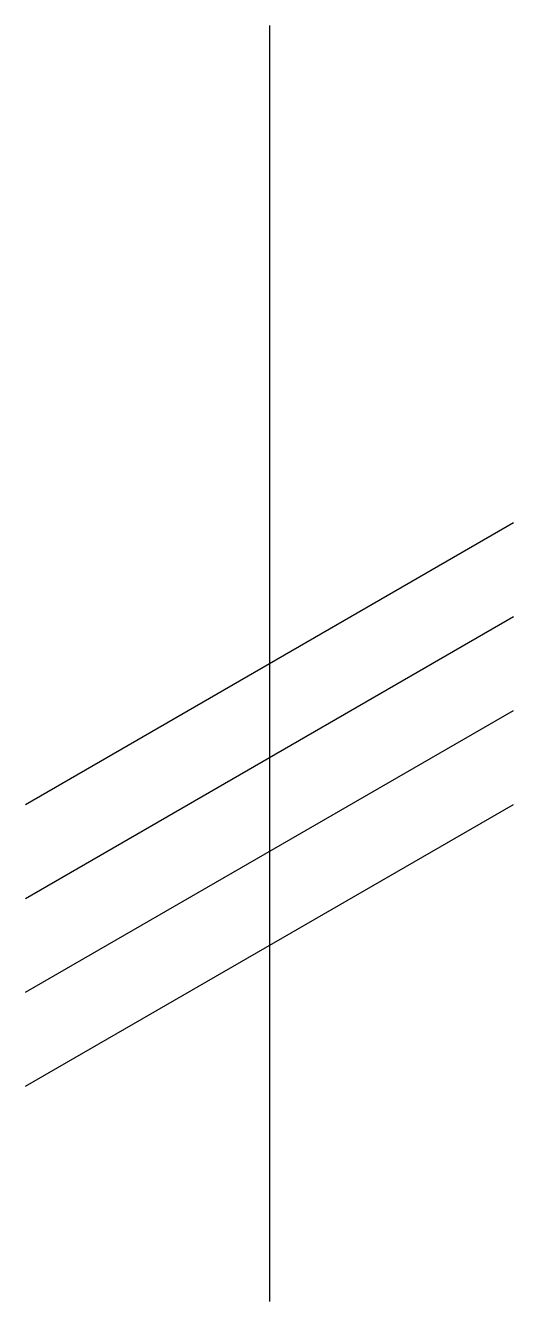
# Model space of a CAD drawing. Header units: millimetres. Extents: x 6910 to 32410155, y 8172 to 136940518.
# Drawn here: x 6909.77 to 6914.97, y 9428.98 to 9442.56 of the extents above.
import ezdxf

# ---------------------------------------------------------------- set-up
doc = ezdxf.new("R2010")
doc.units = ezdxf.units.MM
doc.layers.add('Layer1', color=250, linetype='Continuous')

msp = doc.modelspace()

# ---------------------------------------------------------------- linework, layer by layer
at = {"layer": 'Layer1'}
for p, q in [((6912.37, 9442.564), (6912.37, 9428.983)), ((6909.771, 9434.274), (6914.968, 9437.274)), ((6909.771, 9433.274), (6914.968, 9436.274)), ((6909.771, 9432.274), (6914.968, 9435.274)), ((6909.771, 9431.274), (6914.968, 9434.274))]:
    msp.add_line(p, q, dxfattribs=at)

doc.saveas('drawing.dxf')
